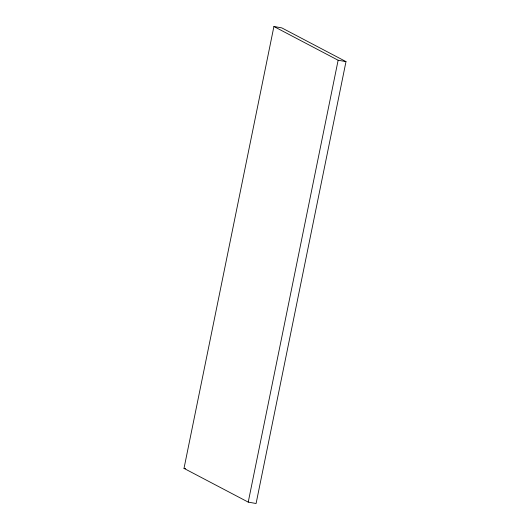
<?xml version="1.0" encoding="UTF-8"?>
<svg xmlns="http://www.w3.org/2000/svg" width="530" height="530" viewBox="0 0 530 530"><rect width="100%" height="100%" fill="white"/><g stroke="black" fill="none" stroke-linecap="round" stroke-linejoin="round"><path stroke-width="0.79" d="M184.003 468.381L273.911 26.5L281.768 27.878L345.997 61.619L256.089 503.5L248.232 502.122L184.003 468.381L185.579 468.659M248.232 502.122L338.133 60.241L273.911 26.5M338.133 60.241L345.997 61.619"/></g></svg>
